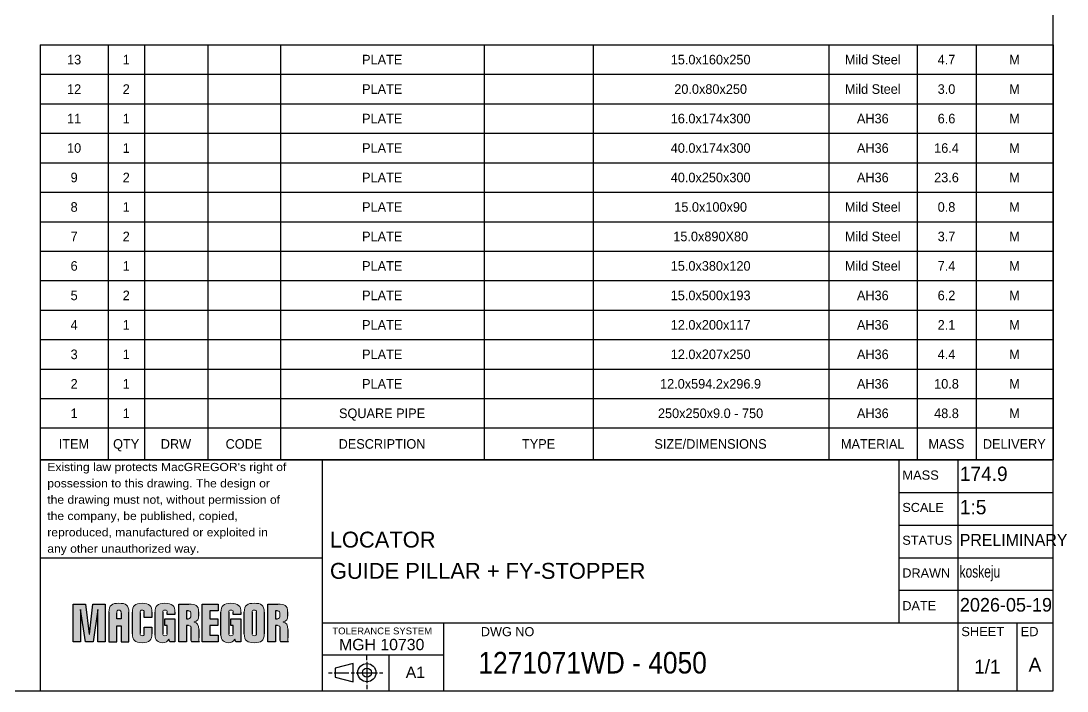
# Model space of a CAD drawing. Header units: millimetres. Extents: x 8 to 4195, y 25 to 2945.
# Drawn here: x 3041 to 4195, y 25 to 764 of the extents above; entities that cross this region are included whole.
import ezdxf

# ---------------------------------------------------------------- set-up
doc = ezdxf.new("R2010")
doc.units = ezdxf.units.MM
doc.header["$LTSCALE"] = 5
doc.layers.add('AM_0', color=7, linetype='Continuous', lineweight=25)
doc.layers.add('AM_6', color=2, linetype='Continuous')
doc.layers.add('AM_8', color=1, linetype='Continuous')
doc.styles.add('SLDTEXTSTYLE0', font='ARIAL.TTF', dxfattribs={"width": 0.948})
doc.styles.add('SLDTEXTSTYLE1', font='ARIAL.TTF')
doc.styles.add('SLDTEXTSTYLE2', font='ARIALN.TTF', dxfattribs={"width": 0.87})
doc.styles.add('SLDTEXTSTYLE3', font='ARIAL.TTF', dxfattribs={"width": 1.061948})
doc.styles.add('SLDTEXTSTYLE4', font='ARIAL.TTF', dxfattribs={"width": 0.9875})
doc.styles.add('SLDTEXTSTYLE5', font='GOTHIC.TTF', dxfattribs={"width": 0.913})

# ---------------------------------------------------------------- blocks, each defined once
blk = doc.blocks.new('SW_TABLEANNOTATION_1')
at = {"layer": 'AM_0', "color": 0}
for p, q in [((0, 422.5), (0, 390)), ((0, 422.5), (75, 422.5)), ((75, 422.5), (75, 390)), ((75, 422.5), (115, 422.5)), ((115, 422.5), (115, 390)), ((115, 422.5), (185, 422.5)), ((185, 422.5), (185, 390)), ((185, 422.5), (265, 422.5)), ((265, 422.5), (265, 390)), ((265, 422.5), (490, 422.5)), ((490, 422.5), (490, 390)), ((490, 422.5), (610, 422.5)), ((610, 422.5), (610, 390)), ((610, 422.5), (870, 422.5)), ((870, 422.5), (870, 390)), ((870, 422.5), (967.5, 422.5)), ((967.5, 422.5), (967.5, 390)), ((967.5, 422.5), (1032.5, 422.5)), ((1032.5, 422.5), (1032.5, 390)), ((1032.5, 422.5), (1117.5, 422.5)), ((1117.5, 422.5), (1117.5, 390)), ((0, 390), (0, 357.5)), ((0, 390), (75, 390)), ((75, 390), (75, 357.5)), ((75, 390), (115, 390)), ((115, 390), (115, 357.5)), ((115, 390), (185, 390)), ((185, 390), (185, 357.5)), ((185, 390), (265, 390)), ((265, 390), (265, 357.5)), ((265, 390), (490, 390)), ((490, 390), (490, 357.5)), ((490, 390), (610, 390)), ((610, 390), (610, 357.5)), ((610, 390), (870, 390)), ((870, 390), (870, 357.5)), ((870, 390), (967.5, 390)), ((967.5, 390), (967.5, 357.5)), ((967.5, 390), (1032.5, 390)), ((1032.5, 390), (1032.5, 357.5)), ((1032.5, 390), (1117.5, 390)), ((1117.5, 390), (1117.5, 357.5)), ((0, 357.5), (0, 325)), ((0, 357.5), (75, 357.5)), ((75, 357.5), (75, 325)), ((75, 357.5), (115, 357.5)), ((115, 357.5), (115, 325)), ((115, 357.5), (185, 357.5)), ((185, 357.5), (185, 325)), ((185, 357.5), (265, 357.5)), ((265, 357.5), (265, 325)), ((265, 357.5), (490, 357.5)), ((490, 357.5), (490, 325)), ((490, 357.5), (610, 357.5)), ((610, 357.5), (610, 325)), ((610, 357.5), (870, 357.5)), ((870, 357.5), (870, 325)), ((870, 357.5), (967.5, 357.5)), ((967.5, 357.5), (967.5, 325)), ((967.5, 357.5), (1032.5, 357.5)), ((1032.5, 357.5), (1032.5, 325)), ((1032.5, 357.5), (1117.5, 357.5)), ((1117.5, 357.5), (1117.5, 325)), ((0, 325), (0, 292.5)), ((0, 325), (75, 325)), ((75, 325), (75, 292.5)), ((75, 325), (115, 325)), ((115, 325), (115, 292.5)), ((115, 325), (185, 325)), ((185, 325), (185, 292.5)), ((185, 325), (265, 325)), ((265, 325), (265, 292.5)), ((265, 325), (490, 325)), ((490, 325), (490, 292.5)), ((490, 325), (610, 325)), ((610, 325), (610, 292.5)), ((610, 325), (870, 325)), ((870, 325), (870, 292.5)), ((870, 325), (967.5, 325)), ((967.5, 325), (967.5, 292.5)), ((967.5, 325), (1032.5, 325)), ((1032.5, 325), (1032.5, 292.5)), ((1032.5, 325), (1117.5, 325)), ((1117.5, 325), (1117.5, 292.5)), ((0, 292.5), (0, 260)), ((0, 292.5), (75, 292.5)), ((75, 292.5), (75, 260)), ((75, 292.5), (115, 292.5)), ((115, 292.5), (115, 260)), ((115, 292.5), (185, 292.5)), ((185, 292.5), (185, 260)), ((185, 292.5), (265, 292.5)), ((265, 292.5), (265, 260)), ((265, 292.5), (490, 292.5)), ((490, 292.5), (490, 260)), ((490, 292.5), (610, 292.5)), ((610, 292.5), (610, 260)), ((610, 292.5), (870, 292.5)), ((870, 292.5), (870, 260)), ((870, 292.5), (967.5, 292.5)), ((967.5, 292.5), (967.5, 260)), ((967.5, 292.5), (1032.5, 292.5)), ((1032.5, 292.5), (1032.5, 260)), ((1032.5, 292.5), (1117.5, 292.5)), ((1117.5, 292.5), (1117.5, 260)), ((0, 260), (0, 227.5)), ((0, 260), (75, 260)), ((75, 260), (75, 227.5)), ((75, 260), (115, 260)), ((115, 260), (115, 227.5)), ((115, 260), (185, 260)), ((185, 260), (185, 227.5)), ((185, 260), (265, 260)), ((265, 260), (265, 227.5)), ((265, 260), (490, 260)), ((490, 260), (490, 227.5)), ((490, 260), (610, 260)), ((610, 260), (610, 227.5)), ((610, 260), (870, 260)), ((870, 260), (870, 227.5)), ((870, 260), (967.5, 260)), ((967.5, 260), (967.5, 227.5)), ((967.5, 260), (1032.5, 260)), ((1032.5, 260), (1032.5, 227.5)), ((1032.5, 260), (1117.5, 260)), ((1117.5, 260), (1117.5, 227.5)), ((0, 227.5), (0, 195)), ((0, 227.5), (75, 227.5)), ((75, 227.5), (75, 195)), ((75, 227.5), (115, 227.5)), ((115, 227.5), (115, 195)), ((115, 227.5), (185, 227.5)), ((185, 227.5), (185, 195)), ((185, 227.5), (265, 227.5)), ((265, 227.5), (265, 195)), ((265, 227.5), (490, 227.5)), ((490, 227.5), (490, 195)), ((490, 227.5), (610, 227.5)), ((610, 227.5), (610, 195)), ((610, 227.5), (870, 227.5)), ((870, 227.5), (870, 195)), ((870, 227.5), (967.5, 227.5)), ((967.5, 227.5), (967.5, 195)), ((967.5, 227.5), (1032.5, 227.5)), ((1032.5, 227.5), (1032.5, 195)), ((1032.5, 227.5), (1117.5, 227.5)), ((1117.5, 227.5), (1117.5, 195)), ((0, 195), (0, 162.5)), ((0, 195), (75, 195)), ((75, 195), (75, 162.5)), ((75, 195), (115, 195)), ((115, 195), (115, 162.5)), ((115, 195), (185, 195)), ((185, 195), (185, 162.5)), ((185, 195), (265, 195)), ((265, 195), (265, 162.5)), ((265, 195), (490, 195)), ((490, 195), (490, 162.5)), ((490, 195), (610, 195)), ((610, 195), (610, 162.5)), ((610, 195), (870, 195)), ((870, 195), (870, 162.5)), ((870, 195), (967.5, 195)), ((967.5, 195), (967.5, 162.5)), ((967.5, 195), (1032.5, 195)), ((1032.5, 195), (1032.5, 162.5)), ((1032.5, 195), (1117.5, 195)), ((1117.5, 195), (1117.5, 162.5)), ((0, 162.5), (0, 130)), ((0, 162.5), (75, 162.5)), ((75, 162.5), (75, 130)), ((75, 162.5), (115, 162.5)), ((115, 162.5), (115, 130)), ((115, 162.5), (185, 162.5)), ((185, 162.5), (185, 130)), ((185, 162.5), (265, 162.5)), ((265, 162.5), (265, 130)), ((265, 162.5), (490, 162.5)), ((490, 162.5), (490, 130)), ((490, 162.5), (610, 162.5)), ((610, 162.5), (610, 130)), ((610, 162.5), (870, 162.5)), ((870, 162.5), (870, 130)), ((870, 162.5), (967.5, 162.5)), ((967.5, 162.5), (967.5, 130)), ((967.5, 162.5), (1032.5, 162.5)), ((1032.5, 162.5), (1032.5, 130)), ((1032.5, 162.5), (1117.5, 162.5)), ((1117.5, 162.5), (1117.5, 130)), ((0, 130), (0, 97.5)), ((0, 130), (75, 130)), ((75, 130), (75, 97.5)), ((75, 130), (115, 130)), ((115, 130), (115, 97.5)), ((115, 130), (185, 130)), ((185, 130), (185, 97.5)), ((185, 130), (265, 130)), ((265, 130), (265, 97.5)), ((265, 130), (490, 130)), ((490, 130), (490, 97.5)), ((490, 130), (610, 130)), ((610, 130), (610, 97.5)), ((610, 130), (870, 130)), ((870, 130), (870, 97.5)), ((870, 130), (967.5, 130)), ((967.5, 130), (967.5, 97.5)), ((967.5, 130), (1032.5, 130)), ((1032.5, 130), (1032.5, 97.5)), ((1032.5, 130), (1117.5, 130)), ((1117.5, 130), (1117.5, 97.5)), ((0, 97.5), (0, 65)), ((0, 97.5), (75, 97.5)), ((75, 97.5), (75, 65)), ((75, 97.5), (115, 97.5)), ((115, 97.5), (115, 65)), ((115, 97.5), (185, 97.5)), ((185, 97.5), (185, 65)), ((185, 97.5), (265, 97.5)), ((265, 97.5), (265, 65)), ((265, 97.5), (490, 97.5)), ((490, 97.5), (490, 65)), ((490, 97.5), (610, 97.5)), ((610, 97.5), (610, 65)), ((610, 97.5), (870, 97.5)), ((870, 97.5), (870, 65)), ((870, 97.5), (967.5, 97.5)), ((967.5, 97.5), (967.5, 65)), ((967.5, 97.5), (1032.5, 97.5)), ((1032.5, 97.5), (1032.5, 65)), ((1032.5, 97.5), (1117.5, 97.5)), ((1117.5, 97.5), (1117.5, 65)), ((0, 65), (0, 32.5)), ((0, 65), (75, 65)), ((75, 65), (75, 32.5)), ((75, 65), (115, 65)), ((115, 65), (115, 32.5)), ((115, 65), (185, 65)), ((185, 65), (185, 32.5)), ((185, 65), (265, 65)), ((265, 65), (265, 32.5)), ((265, 65), (490, 65)), ((490, 65), (490, 32.5)), ((490, 65), (610, 65)), ((610, 65), (610, 32.5)), ((610, 65), (870, 65)), ((870, 65), (870, 32.5)), ((870, 65), (967.5, 65)), ((967.5, 65), (967.5, 32.5)), ((967.5, 65), (1032.5, 65)), ((1032.5, 65), (1032.5, 32.5)), ((1032.5, 65), (1117.5, 65)), ((1117.5, 65), (1117.5, 32.5)), ((0, 32.5), (0, 0)), ((0, 32.5), (75, 32.5)), ((75, 32.5), (75, 0)), ((75, 32.5), (115, 32.5)), ((115, 32.5), (115, 0)), ((115, 32.5), (185, 32.5)), ((185, 32.5), (185, 0)), ((185, 32.5), (265, 32.5)), ((265, 32.5), (265, 0)), ((265, 32.5), (490, 32.5)), ((490, 32.5), (490, 0)), ((490, 32.5), (610, 32.5)), ((610, 32.5), (610, 0)), ((610, 32.5), (870, 32.5)), ((870, 32.5), (870, 0)), ((870, 32.5), (967.5, 32.5)), ((967.5, 32.5), (967.5, 0)), ((967.5, 32.5), (1032.5, 32.5)), ((1032.5, 32.5), (1032.5, 0)), ((1032.5, 32.5), (1117.5, 32.5)), ((1117.5, 32.5), (1117.5, 0)), ((0, 0), (0, -35)), ((0, 0), (75, 0)), ((75, 0), (75, -35)), ((75, 0), (115, 0)), ((115, 0), (115, -35)), ((115, 0), (185, 0)), ((185, 0), (185, -35)), ((185, 0), (265, 0)), ((265, 0), (265, -35)), ((265, 0), (490, 0)), ((490, 0), (490, -35)), ((490, 0), (610, 0)), ((610, 0), (610, -35)), ((610, 0), (870, 0)), ((870, 0), (870, -35)), ((870, 0), (967.5, 0)), ((967.5, 0), (967.5, -35)), ((967.5, 0), (1032.5, 0)), ((1032.5, 0), (1032.5, -35)), ((1032.5, 0), (1117.5, 0)), ((1117.5, 0), (1117.5, -35)), ((0, -35), (75, -35)), ((75, -35), (115, -35)), ((115, -35), (185, -35)), ((185, -35), (265, -35)), ((265, -35), (490, -35)), ((490, -35), (610, -35)), ((610, -35), (870, -35)), ((870, -35), (967.5, -35)), ((967.5, -35), (1032.5, -35)), ((1032.5, -35), (1117.5, -35))]:
    blk.add_line(p, q, dxfattribs=at)
at = {"layer": 'AM_0', "color": 0, "attachment_point": 1, "style": 'SLDTEXTSTYLE0'}
for s, insert, char_height in [('13', (29.7, 411.5), 10.58), ('1', (91.1, 411.5), 10.6), ('PLATE', (355.2, 411.5), 10.58), ('15.0x160x250', (695.7, 411.5), 10.583), ('Mild Steel', (887.8, 411.5), 10.58), ('4.7', (990.2, 411.5), 10.58), ('M', (1069.1, 411.5), 10.6), ('12', (29.7, 379), 10.58), ('2', (91.1, 379), 10.6), ('PLATE', (355.2, 379), 10.58), ('20.0x80x250', (699.6, 379), 10.583), ('Mild Steel', (887.8, 379), 10.58), ('3.0', (990.2, 379), 10.58), ('M', (1069.1, 379), 10.6), ('11', (29.7, 346.5), 10.58), ('1', (91.1, 346.5), 10.6), ('PLATE', (355.2, 346.5), 10.58), ('16.0x174x300', (695.7, 346.5), 10.583), ('AH36', (901.1, 346.5), 10.58), ('6.6', (990.2, 346.5), 10.58), ('M', (1069.1, 346.5), 10.6), ('10', (29.7, 314), 10.58), ('1', (91.1, 314), 10.6), ('PLATE', (355.2, 314), 10.58), ('40.0x174x300', (695.7, 314), 10.583), ('AH36', (901.1, 314), 10.58), ('16.4', (986.3, 314), 10.58), ('M', (1069.1, 314), 10.6), ('9', (33.6, 281.5), 10.6), ('2', (91.1, 281.5), 10.6), ('PLATE', (355.2, 281.5), 10.58), ('40.0x250x300', (695.7, 281.5), 10.583), ('AH36', (901.1, 281.5), 10.58), ('23.6', (986.3, 281.5), 10.58), ('M', (1069.1, 281.5), 10.6), ('8', (33.6, 249), 10.6), ('1', (91.1, 249), 10.6), ('PLATE', (355.2, 249), 10.58), ('15.0x100x90', (699.6, 249), 10.583), ('Mild Steel', (887.8, 249), 10.58), ('0.8', (990.2, 249), 10.58), ('M', (1069.1, 249), 10.6), ('7', (33.6, 216.5), 10.6), ('2', (91.1, 216.5), 10.6), ('PLATE', (355.2, 216.5), 10.58), ('15.0x890X80', (698.5, 216.5), 10.583), ('Mild Steel', (887.8, 216.5), 10.58), ('3.7', (990.2, 216.5), 10.58), ('M', (1069.1, 216.5), 10.6), ('6', (33.6, 184), 10.6), ('1', (91.1, 184), 10.6), ('PLATE', (355.2, 184), 10.58), ('15.0x380x120', (695.7, 184), 10.583), ('Mild Steel', (887.8, 184), 10.58), ('7.4', (990.2, 184), 10.58), ('M', (1069.1, 184), 10.6), ('5', (33.6, 151.5), 10.6), ('2', (91.1, 151.5), 10.6), ('PLATE', (355.2, 151.5), 10.58), ('15.0x500x193', (695.7, 151.5), 10.583), ('AH36', (901.1, 151.5), 10.58), ('6.2', (990.2, 151.5), 10.58), ('M', (1069.1, 151.5), 10.6), ('4', (33.6, 119), 10.6), ('1', (91.1, 119), 10.6), ('PLATE', (355.2, 119), 10.58), ('12.0x200x117', (695.7, 119), 10.583), ('AH36', (901.1, 119), 10.58), ('2.1', (990.2, 119), 10.58), ('M', (1069.1, 119), 10.6), ('3', (33.6, 86.5), 10.6), ('1', (91.1, 86.5), 10.6), ('PLATE', (355.2, 86.5), 10.58), ('12.0x207x250', (695.7, 86.5), 10.583), ('AH36', (901.1, 86.5), 10.58), ('4.4', (990.2, 86.5), 10.58), ('M', (1069.1, 86.5), 10.6), ('2', (33.6, 54), 10.6), ('1', (91.1, 54), 10.6), ('PLATE', (355.2, 54), 10.58), ('12.0x594.2x296.9', (683.9, 54), 10.583), ('AH36', (901.1, 54), 10.58), ('10.8', (986.3, 54), 10.58), ('M', (1069.1, 54), 10.6), ('1', (33.6, 21.5), 10.6), ('1', (91.1, 21.5), 10.6), ('SQUARE PIPE', (329.7, 21.5), 10.583), ('250x250x9.0 - 750', (681.6, 21.5), 10.583), ('AH36', (901.1, 21.5), 10.58), ('48.8', (986.3, 21.5), 10.58), ('M', (1069.1, 21.5), 10.6), ('ITEM', (20.6, -12.3), 10.58), ('QTY', (80.5, -12.3), 10.58), ('DRW', (133.1, -12.3), 10.58), ('CODE', (204.6, -12.3), 10.58), ('DESCRIPTION', (329.3, -12.3), 10.583), ('TYPE', (531.6, -12.3), 10.58), ('SIZE/DIMENSIONS', (677.7, -12.3), 10.583), ('MATERIAL', (883.5, -12.3), 10.58), ('MASS', (980, -12.3), 10.58), ('DELIVERY', (1040.1, -12.3), 10.58)]:
    blk.add_mtext(s, dxfattribs=dict(at, insert=insert, char_height=char_height))

msp = doc.modelspace()

# ---------------------------------------------------------------- hatches: boundary and pattern name
at = {"layer": 'AM_8'}
for points in [[(3112.478996, 120.820656), (3116.637567, 87.672488), (3116.754614, 87.672488), (3120.737237, 120.820656), (3134.324435, 120.820656), (3134.324435, 79.004355), (3126.242144, 79.004355), (3126.242144, 114.729423), (3126.125097, 114.729423), (3120.8542, 79.004355), (3112.362032, 79.004355), (3107.091135, 114.729423), (3106.974088, 114.729423), (3106.974088, 79.004355), (3098.891795, 79.004355), (3098.891795, 120.820656)], [(3241.201481, 79.004355), (3241.201481, 120.820656), (3258.770891, 120.820656), (3258.770891, 113.206803), (3249.751795, 113.206803), (3249.751795, 104.65607), (3258.361011, 104.65607), (3258.361011, 97.042636), (3249.751795, 97.042636), (3249.751795, 86.617806), (3258.770891, 86.617806), (3258.770891, 79.004355)]]:
    msp.add_hatch(color=256, dxfattribs=at).paths.add_polyline_path(points, flags=0)
h = msp.add_hatch(color=256, dxfattribs=at)
edge = h.paths.add_edge_path(flags=0)
edge.add_spline(control_points=[(3160.433502, 111.834222), (3160.433502, 119.715632), (3156.879197, 121.642057), (3149.382704, 121.642057)], knot_values=[9, 9, 9, 9, 10, 10, 10, 10], weights=[1, 1, 1, 1], degree=3, periodic=0)
edge.add_spline(control_points=[(3149.382704, 121.642057), (3141.855273, 121.642057), (3138.363101, 119.715632), (3138.363101, 111.834222)], knot_values=[0, 0, 0, 0, 1, 1, 1, 1], weights=[1, 1, 1, 1], degree=3, periodic=0)
edge.add_line((3138.363101, 111.834222), (3138.363101, 108.943895))
edge.add_line((3138.363101, 108.943895), (3138.363101, 79.010903))
edge.add_line((3138.363101, 79.010903), (3146.913448, 79.010903))
edge.add_line((3146.913448, 79.010903), (3146.913448, 96.853612))
edge.add_line((3146.913448, 96.853612), (3151.822607, 96.853612))
edge.add_line((3151.822607, 96.853612), (3151.822607, 79.010903))
edge.add_line((3151.822607, 79.010903), (3160.433502, 79.010903))
edge.add_line((3160.433502, 79.010903), (3160.433502, 111.834222))
edge = h.paths.add_edge_path(flags=0)
edge.add_spline(control_points=[(3146.913448, 110.569269), (3146.913448, 113.489513), (3147.608825, 114.059294), (3149.382704, 114.059294)], knot_values=[2, 2, 2, 2, 3, 3, 3, 3], weights=[1, 1, 1, 1], degree=3, periodic=0)
edge.add_spline(control_points=[(3149.382704, 114.059294), (3151.128816, 114.059294), (3151.822607, 113.489513), (3151.822607, 110.569269)], knot_values=[3, 3, 3, 3, 4, 4, 4, 4], weights=[1, 1, 1, 1], degree=3, periodic=0)
edge.add_line((3151.822607, 110.569269), (3151.822607, 104.583704))
edge.add_line((3151.822607, 104.583704), (3146.913448, 104.583704))
edge.add_line((3146.913448, 104.583704), (3146.913448, 110.569269))
h = msp.add_hatch(color=256, dxfattribs=at)
edge = h.paths.add_edge_path(flags=0)
edge.add_spline(control_points=[(3175.02546, 78.184513), (3167.236082, 78.184513), (3164.249237, 81.112881), (3164.249237, 88.023462)], knot_values=[14, 14, 14, 14, 15, 15, 15, 15], weights=[1, 1, 1, 1], degree=3, periodic=0)
edge.add_line((3164.249237, 88.023462), (3164.249237, 111.801482))
edge.add_spline(control_points=[(3164.249237, 111.801482), (3164.249237, 118.71213), (3167.236082, 121.64049), (3175.02546, 121.64049)], knot_values=[0, 0, 0, 0, 1, 1, 1, 1], weights=[1, 1, 1, 1], degree=3, periodic=0)
edge.add_spline(control_points=[(3175.02546, 121.64049), (3182.814842, 121.64049), (3185.801684, 118.71213), (3185.801684, 111.801482)], knot_values=[1, 1, 1, 1, 2, 2, 2, 2], weights=[1, 1, 1, 1], degree=3, periodic=0)
edge.add_line((3185.801684, 111.801482), (3185.801684, 105.886281))
edge.add_line((3185.801684, 105.886281), (3177.25095, 105.886281))
edge.add_line((3177.25095, 105.886281), (3177.25095, 112.15254))
edge.add_spline(control_points=[(3177.25095, 112.15254), (3177.25095, 113.382667), (3176.196687, 114.026637), (3175.02546, 114.026637)], knot_values=[5, 5, 5, 5, 6, 6, 6, 6], weights=[1, 1, 1, 1], degree=3, periodic=0)
edge.add_spline(control_points=[(3175.02546, 114.026637), (3173.502757, 114.026637), (3172.799887, 113.382667), (3172.799887, 111.098612)], knot_values=[6, 6, 6, 6, 7, 7, 7, 7], weights=[1, 1, 1, 1], degree=3, periodic=0)
edge.add_line((3172.799887, 111.098612), (3172.799887, 88.726332))
edge.add_spline(control_points=[(3172.799887, 88.726332), (3172.799887, 86.441858), (3173.502757, 85.797972), (3175.02546, 85.797972)], knot_values=[8, 8, 8, 8, 9, 9, 9, 9], weights=[1, 1, 1, 1], degree=3, periodic=0)
edge.add_spline(control_points=[(3175.02546, 85.797972), (3176.196687, 85.797972), (3177.25095, 86.441858), (3177.25095, 87.672488)], knot_values=[9, 9, 9, 9, 10, 10, 10, 10], weights=[1, 1, 1, 1], degree=3, periodic=0)
edge.add_line((3177.25095, 87.672488), (3177.25095, 95.402885))
edge.add_line((3177.25095, 95.402885), (3185.801684, 95.402885))
edge.add_line((3185.801684, 95.402885), (3185.801684, 88.023462))
edge.add_spline(control_points=[(3185.801684, 88.023462), (3185.801684, 81.112881), (3182.814842, 78.184513), (3175.02546, 78.184513)], knot_values=[13, 13, 13, 13, 14, 14, 14, 14], weights=[1, 1, 1, 1], degree=3, periodic=0)
h = msp.add_hatch(color=256, dxfattribs=at)
edge = h.paths.add_edge_path(flags=0)
edge.add_spline(control_points=[(3200.208299, 85.797972), (3201.965013, 85.797972), (3202.667883, 86.441858), (3202.667883, 88.082362)], knot_values=[14, 14, 14, 14, 15, 15, 15, 15], weights=[1, 1, 1, 1], degree=3, periodic=0)
edge.add_line((3202.667883, 88.082362), (3202.667883, 97.042636))
edge.add_line((3202.667883, 97.042636), (3200.149817, 97.042636))
edge.add_line((3200.149817, 97.042636), (3200.149817, 104.65607))
edge.add_line((3200.149817, 104.65607), (3211.218951, 104.65607))
edge.add_line((3211.218951, 104.65607), (3211.218951, 79.004355))
edge.add_line((3211.218951, 79.004355), (3205.655143, 79.004355))
edge.add_line((3205.655143, 79.004355), (3204.424597, 82.049737))
edge.add_spline(control_points=[(3204.424597, 82.049737), (3202.667883, 79.473189), (3201.203661, 78.184513), (3197.51395, 78.184513)], knot_values=[2, 2, 2, 2, 3, 3, 3, 3], weights=[1, 1, 1, 1], degree=3, periodic=0)
edge.add_spline(control_points=[(3197.51395, 78.184513), (3192.535964, 78.184513), (3189.197646, 81.112881), (3189.197646, 86.441858)], knot_values=[3, 3, 3, 3, 4, 4, 4, 4], weights=[1, 1, 1, 1], degree=3, periodic=0)
edge.add_line((3189.197646, 86.441858), (3189.197646, 111.801482))
edge.add_spline(control_points=[(3189.197646, 111.801482), (3189.197646, 118.71213), (3192.184571, 121.64049), (3199.973953, 121.64049)], knot_values=[5, 5, 5, 5, 6, 6, 6, 6], weights=[1, 1, 1, 1], degree=3, periodic=0)
edge.add_spline(control_points=[(3199.973953, 121.64049), (3208.231691, 121.64049), (3211.218951, 118.71213), (3211.218951, 111.801482)], knot_values=[6, 6, 6, 6, 7, 7, 7, 7], weights=[1, 1, 1, 1], degree=3, periodic=0)
edge.add_line((3211.218951, 111.801482), (3211.218951, 109.224516))
edge.add_line((3211.218951, 109.224516), (3202.667883, 109.224516))
edge.add_line((3202.667883, 109.224516), (3202.667883, 111.742582))
edge.add_spline(control_points=[(3202.667883, 111.742582), (3202.667883, 113.382667), (3201.965013, 114.026637), (3200.208299, 114.026637)], knot_values=[10, 10, 10, 10, 11, 11, 11, 11], weights=[1, 1, 1, 1], degree=3, periodic=0)
edge.add_spline(control_points=[(3200.208299, 114.026637), (3198.451249, 114.026637), (3197.748379, 113.382667), (3197.748379, 111.742582)], knot_values=[11, 11, 11, 11, 12, 12, 12, 12], weights=[1, 1, 1, 1], degree=3, periodic=0)
edge.add_line((3197.748379, 111.742582), (3197.748379, 88.082362))
edge.add_spline(control_points=[(3197.748379, 88.082362), (3197.748379, 86.441858), (3198.451249, 85.797972), (3200.208299, 85.797972)], knot_values=[13, 13, 13, 13, 14, 14, 14, 14], weights=[1, 1, 1, 1], degree=3, periodic=0)
h = msp.add_hatch(color=256, dxfattribs=at)
edge = h.paths.add_edge_path(flags=0)
edge.add_spline(control_points=[(3228.962712, 94.93411), (3228.962712, 96.339766), (3227.96693, 97.042636), (3226.210216, 97.042636)], knot_values=[12, 12, 12, 12, 13, 13, 13, 13], weights=[1, 1, 1, 1], degree=3, periodic=0)
edge.add_line((3226.210216, 97.042636), (3224.043627, 97.042636))
edge.add_line((3224.043627, 97.042636), (3224.043627, 79.004355))
edge.add_line((3224.043627, 79.004355), (3215.492475, 79.004355))
edge.add_line((3215.492475, 79.004355), (3215.492475, 120.820656))
edge.add_line((3215.492475, 120.820656), (3226.444232, 120.820656))
edge.add_spline(control_points=[(3226.444232, 120.820656), (3233.940697, 120.820656), (3237.279016, 118.946476), (3237.279016, 112.269923)], knot_values=[2, 2, 2, 2, 3, 3, 3, 3], weights=[1, 1, 1, 1], degree=3, periodic=0)
edge.add_line((3237.279016, 112.269923), (3237.279016, 107.291518))
edge.add_spline(control_points=[(3237.279016, 107.291518), (3237.279016, 104.773452), (3236.225088, 101.610663), (3232.359931, 101.025259)], knot_values=[4, 4, 4, 4, 5, 5, 5, 5], weights=[1, 1, 1, 1], degree=3, periodic=0)
edge.add_line((3232.359931, 101.025259), (3232.359931, 100.907876))
edge.add_spline(control_points=[(3232.359931, 100.907876), (3235.873276, 100.322389), (3237.513031, 97.979852), (3237.513031, 92.650054)], knot_values=[6, 6, 6, 6, 7, 7, 7, 7], weights=[1, 1, 1, 1], degree=3, periodic=0)
edge.add_line((3237.513031, 92.650054), (3237.513031, 83.572424))
edge.add_spline(control_points=[(3237.513031, 83.572424), (3237.513031, 80.351127), (3237.513031, 79.648291), (3238.098849, 79.004355)], knot_values=[8, 8, 8, 8, 9, 9, 9, 9], weights=[1, 1, 1, 1], degree=3, periodic=0)
edge.add_line((3238.098849, 79.004355), (3229.489634, 79.004355))
edge.add_spline(control_points=[(3229.489634, 79.004355), (3229.137822, 79.648291), (3228.962712, 80.23413), (3228.962712, 80.702964)], knot_values=[10, 10, 10, 10, 11, 11, 11, 11], weights=[1, 1, 1, 1], degree=3, periodic=0)
edge.add_line((3228.962712, 80.702964), (3228.962712, 94.93411))
edge = h.paths.add_edge_path(flags=0)
edge.add_spline(control_points=[(3226.210216, 104.65607), (3228.024993, 104.65607), (3228.728701, 105.241893), (3228.728701, 108.931604)], knot_values=[1, 1, 1, 1, 2, 2, 2, 2], weights=[1, 1, 1, 1], degree=3, periodic=0)
edge.add_spline(control_points=[(3228.728701, 108.931604), (3228.728701, 112.386886), (3228.259846, 113.206803), (3226.210216, 113.206803)], knot_values=[2, 2, 2, 2, 3, 3, 3, 3], weights=[1, 1, 1, 1], degree=3, periodic=0)
edge.add_line((3226.210216, 113.206803), (3224.043627, 113.206803))
edge.add_line((3224.043627, 113.206803), (3224.043627, 104.65607))
edge.add_line((3224.043627, 104.65607), (3226.210216, 104.65607))
h = msp.add_hatch(color=256, dxfattribs=at)
edge = h.paths.add_edge_path(flags=0)
edge.add_spline(control_points=[(3273.002055, 85.797972), (3274.759529, 85.797972), (3275.462394, 86.441858), (3275.462394, 88.082362)], knot_values=[14, 14, 14, 14, 15, 15, 15, 15], weights=[1, 1, 1, 1], degree=3, periodic=0)
edge.add_line((3275.462394, 88.082362), (3275.462394, 97.042636))
edge.add_line((3275.462394, 97.042636), (3272.943915, 97.042636))
edge.add_line((3272.943915, 97.042636), (3272.943915, 104.65607))
edge.add_line((3272.943915, 104.65607), (3284.012714, 104.65607))
edge.add_line((3284.012714, 104.65607), (3284.012714, 79.004355))
edge.add_line((3284.012714, 79.004355), (3278.4489, 79.004355))
edge.add_line((3278.4489, 79.004355), (3277.219108, 82.049737))
edge.add_spline(control_points=[(3277.219108, 82.049737), (3275.462394, 79.473189), (3273.997837, 78.184513), (3270.30846, 78.184513)], knot_values=[2, 2, 2, 2, 3, 3, 3, 3], weights=[1, 1, 1, 1], degree=3, periodic=0)
edge.add_spline(control_points=[(3270.30846, 78.184513), (3265.330475, 78.184513), (3261.99224, 81.112881), (3261.99224, 86.441858)], knot_values=[3, 3, 3, 3, 4, 4, 4, 4], weights=[1, 1, 1, 1], degree=3, periodic=0)
edge.add_line((3261.99224, 86.441858), (3261.99224, 111.801482))
edge.add_spline(control_points=[(3261.99224, 111.801482), (3261.99224, 118.71213), (3264.978663, 121.64049), (3272.768045, 121.64049)], knot_values=[5, 5, 5, 5, 6, 6, 6, 6], weights=[1, 1, 1, 1], degree=3, periodic=0)
edge.add_spline(control_points=[(3272.768045, 121.64049), (3281.026202, 121.64049), (3284.012714, 118.71213), (3284.012714, 111.801482)], knot_values=[6, 6, 6, 6, 7, 7, 7, 7], weights=[1, 1, 1, 1], degree=3, periodic=0)
edge.add_line((3284.012714, 111.801482), (3284.012714, 109.224516))
edge.add_line((3284.012714, 109.224516), (3275.462394, 109.224516))
edge.add_line((3275.462394, 109.224516), (3275.462394, 111.742582))
edge.add_spline(control_points=[(3275.462394, 111.742582), (3275.462394, 113.382667), (3274.759529, 114.026637), (3273.002055, 114.026637)], knot_values=[10, 10, 10, 10, 11, 11, 11, 11], weights=[1, 1, 1, 1], degree=3, periodic=0)
edge.add_spline(control_points=[(3273.002055, 114.026637), (3271.245341, 114.026637), (3270.542471, 113.382667), (3270.542471, 111.742582)], knot_values=[11, 11, 11, 11, 12, 12, 12, 12], weights=[1, 1, 1, 1], degree=3, periodic=0)
edge.add_line((3270.542471, 111.742582), (3270.542471, 88.082362))
edge.add_spline(control_points=[(3270.542471, 88.082362), (3270.542471, 86.441858), (3271.245341, 85.797972), (3273.002055, 85.797972)], knot_values=[13, 13, 13, 13, 14, 14, 14, 14], weights=[1, 1, 1, 1], degree=3, periodic=0)
h = msp.add_hatch(color=256, dxfattribs=at)
edge = h.paths.add_edge_path(flags=0)
edge.add_spline(control_points=[(3298.710978, 78.184513), (3291.214591, 78.184513), (3287.701163, 80.176034), (3287.701163, 88.023462)], knot_values=[4, 4, 4, 4, 5, 5, 5, 5], weights=[1, 1, 1, 1], degree=3, periodic=0)
edge.add_line((3287.701163, 88.023462), (3287.701163, 111.801482))
edge.add_spline(control_points=[(3287.701163, 111.801482), (3287.701163, 119.648927), (3291.214591, 121.64049), (3298.710978, 121.64049)], knot_values=[0, 0, 0, 0, 1, 1, 1, 1], weights=[1, 1, 1, 1], degree=3, periodic=0)
edge.add_spline(control_points=[(3298.710978, 121.64049), (3306.207448, 121.64049), (3309.72163, 119.648927), (3309.72163, 111.801482)], knot_values=[1, 1, 1, 1, 2, 2, 2, 2], weights=[1, 1, 1, 1], degree=3, periodic=0)
edge.add_line((3309.72163, 111.801482), (3309.72163, 88.023462))
edge.add_spline(control_points=[(3309.72163, 88.023462), (3309.72163, 80.176034), (3306.207448, 78.184513), (3298.710978, 78.184513)], knot_values=[3, 3, 3, 3, 4, 4, 4, 4], weights=[1, 1, 1, 1], degree=3, periodic=0)
edge = h.paths.add_edge_path(flags=0)
edge.add_spline(control_points=[(3301.1714, 111.742582), (3301.1714, 113.382667), (3300.46853, 114.026637), (3298.710978, 114.026637)], knot_values=[3, 3, 3, 3, 4, 4, 4, 4], weights=[1, 1, 1, 1], degree=3, periodic=0)
edge.add_spline(control_points=[(3298.710978, 114.026637), (3296.954347, 114.026637), (3296.251477, 113.382667), (3296.251477, 111.742582)], knot_values=[4, 4, 4, 4, 5, 5, 5, 5], weights=[1, 1, 1, 1], degree=3, periodic=0)
edge.add_line((3296.251477, 111.742582), (3296.251477, 88.082362))
edge.add_spline(control_points=[(3296.251477, 88.082362), (3296.251477, 86.441858), (3296.954347, 85.797972), (3298.710978, 85.797972)], knot_values=[0, 0, 0, 0, 1, 1, 1, 1], weights=[1, 1, 1, 1], degree=3, periodic=0)
edge.add_spline(control_points=[(3298.710978, 85.797972), (3300.46853, 85.797972), (3301.1714, 86.441858), (3301.1714, 88.082362)], knot_values=[1, 1, 1, 1, 2, 2, 2, 2], weights=[1, 1, 1, 1], degree=3, periodic=0)
edge.add_line((3301.1714, 88.082362), (3301.1714, 111.742582))
h = msp.add_hatch(color=256, dxfattribs=at)
edge = h.paths.add_edge_path(flags=0)
edge.add_spline(control_points=[(3327.173234, 94.93411), (3327.173234, 96.339766), (3326.17829, 97.042636), (3324.420822, 97.042636)], knot_values=[12, 12, 12, 12, 13, 13, 13, 13], weights=[1, 1, 1, 1], degree=3, periodic=0)
edge.add_line((3324.420822, 97.042636), (3322.254233, 97.042636))
edge.add_line((3322.254233, 97.042636), (3322.254233, 79.004355))
edge.add_line((3322.254233, 79.004355), (3313.70308, 79.004355))
edge.add_line((3313.70308, 79.004355), (3313.70308, 120.820656))
edge.add_line((3313.70308, 120.820656), (3324.65567, 120.820656))
edge.add_spline(control_points=[(3324.65567, 120.820656), (3332.152064, 120.820656), (3335.490375, 118.946476), (3335.490375, 112.269923)], knot_values=[2, 2, 2, 2, 3, 3, 3, 3], weights=[1, 1, 1, 1], degree=3, periodic=0)
edge.add_line((3335.490375, 112.269923), (3335.490375, 107.291518))
edge.add_spline(control_points=[(3335.490375, 107.291518), (3335.490375, 104.773452), (3334.435693, 101.610663), (3330.570453, 101.025259)], knot_values=[4, 4, 4, 4, 5, 5, 5, 5], weights=[1, 1, 1, 1], degree=3, periodic=0)
edge.add_line((3330.570453, 101.025259), (3330.570453, 100.907876))
edge.add_spline(control_points=[(3330.570453, 100.907876), (3334.084719, 100.322389), (3335.724386, 97.979852), (3335.724386, 92.650054)], knot_values=[6, 6, 6, 6, 7, 7, 7, 7], weights=[1, 1, 1, 1], degree=3, periodic=0)
edge.add_line((3335.724386, 92.650054), (3335.724386, 83.572424))
edge.add_spline(control_points=[(3335.724386, 83.572424), (3335.724386, 80.351127), (3335.724386, 79.648291), (3336.310209, 79.004355)], knot_values=[8, 8, 8, 8, 9, 9, 9, 9], weights=[1, 1, 1, 1], degree=3, periodic=0)
edge.add_line((3336.310209, 79.004355), (3327.700994, 79.004355))
edge.add_spline(control_points=[(3327.700994, 79.004355), (3327.349182, 79.648291), (3327.173234, 80.23413), (3327.173234, 80.702964)], knot_values=[10, 10, 10, 10, 11, 11, 11, 11], weights=[1, 1, 1, 1], degree=3, periodic=0)
edge.add_line((3327.173234, 80.702964), (3327.173234, 94.93411))
edge = h.paths.add_edge_path(flags=0)
edge.add_spline(control_points=[(3324.420822, 104.65607), (3326.236437, 104.65607), (3326.939307, 105.241893), (3326.939307, 108.931604)], knot_values=[1, 1, 1, 1, 2, 2, 2, 2], weights=[1, 1, 1, 1], degree=3, periodic=0)
edge.add_spline(control_points=[(3326.939307, 108.931604), (3326.939307, 112.386886), (3326.470447, 113.206803), (3324.420822, 113.206803)], knot_values=[2, 2, 2, 2, 3, 3, 3, 3], weights=[1, 1, 1, 1], degree=3, periodic=0)
edge.add_line((3324.420822, 113.206803), (3322.254233, 113.206803))
edge.add_line((3322.254233, 113.206803), (3322.254233, 104.65607))
edge.add_line((3322.254233, 104.65607), (3324.420822, 104.65607))

# ---------------------------------------------------------------- linework, layer by layer
at = {"color": 22, "linetype": 'Continuous', "lineweight": 18, "true_color": 0xe13800}
for points in [[(3149.382704, 121.642057), (3141.855273, 121.642057), (3138.363101, 119.715632), (3138.363101, 111.834222)], [(3160.433502, 111.834222), (3160.433502, 119.715632), (3156.879197, 121.642057), (3149.382704, 121.642057)], [(3164.249237, 111.801482), (3164.249237, 118.71213), (3167.236082, 121.64049), (3175.02546, 121.64049)], [(3175.02546, 121.64049), (3182.814842, 121.64049), (3185.801684, 118.71213), (3185.801684, 111.801482)], [(3189.197646, 111.801482), (3189.197646, 118.71213), (3192.184571, 121.64049), (3199.973953, 121.64049)], [(3199.973953, 121.64049), (3208.231691, 121.64049), (3211.218951, 118.71213), (3211.218951, 111.801482)], [(3226.444232, 120.820656), (3233.940697, 120.820656), (3237.279016, 118.946476), (3237.279016, 112.269923)], [(3261.99224, 111.801482), (3261.99224, 118.71213), (3264.978663, 121.64049), (3272.768045, 121.64049)], [(3272.768045, 121.64049), (3281.026202, 121.64049), (3284.012714, 118.71213), (3284.012714, 111.801482)], [(3287.701163, 111.801482), (3287.701163, 119.648927), (3291.214591, 121.64049), (3298.710978, 121.64049)], [(3298.710978, 121.64049), (3306.207448, 121.64049), (3309.72163, 119.648927), (3309.72163, 111.801482)], [(3324.65567, 120.820656), (3332.152064, 120.820656), (3335.490375, 118.946476), (3335.490375, 112.269923)], [(3146.913448, 110.569269), (3146.913448, 113.489513), (3147.608825, 114.059294), (3149.382704, 114.059294)], [(3149.382704, 114.059294), (3151.128816, 114.059294), (3151.822607, 113.489513), (3151.822607, 110.569269)], [(3175.02546, 114.026637), (3173.502757, 114.026637), (3172.799887, 113.382667), (3172.799887, 111.098612)], [(3177.25095, 112.15254), (3177.25095, 113.382667), (3176.196687, 114.026637), (3175.02546, 114.026637)], [(3200.208299, 114.026637), (3198.451249, 114.026637), (3197.748379, 113.382667), (3197.748379, 111.742582)], [(3202.667883, 111.742582), (3202.667883, 113.382667), (3201.965013, 114.026637), (3200.208299, 114.026637)], [(3228.728701, 108.931604), (3228.728701, 112.386886), (3228.259846, 113.206803), (3226.210216, 113.206803)], [(3226.210216, 104.65607), (3228.024993, 104.65607), (3228.728701, 105.241893), (3228.728701, 108.931604)], [(3237.279016, 107.291518), (3237.279016, 104.773452), (3236.225088, 101.610663), (3232.359931, 101.025259)], [(3273.002055, 114.026637), (3271.245341, 114.026637), (3270.542471, 113.382667), (3270.542471, 111.742582)], [(3275.462394, 111.742582), (3275.462394, 113.382667), (3274.759529, 114.026637), (3273.002055, 114.026637)], [(3298.710978, 114.026637), (3296.954347, 114.026637), (3296.251477, 113.382667), (3296.251477, 111.742582)], [(3301.1714, 111.742582), (3301.1714, 113.382667), (3300.46853, 114.026637), (3298.710978, 114.026637)], [(3326.939307, 108.931604), (3326.939307, 112.386886), (3326.470447, 113.206803), (3324.420822, 113.206803)], [(3324.420822, 104.65607), (3326.236437, 104.65607), (3326.939307, 105.241893), (3326.939307, 108.931604)], [(3335.490375, 107.291518), (3335.490375, 104.773452), (3334.435693, 101.610663), (3330.570453, 101.025259)], [(3228.962712, 94.93411), (3228.962712, 96.339766), (3227.96693, 97.042636), (3226.210216, 97.042636)], [(3232.359931, 100.907876), (3235.873276, 100.322389), (3237.513031, 97.979852), (3237.513031, 92.650054)], [(3327.173234, 94.93411), (3327.173234, 96.339766), (3326.17829, 97.042636), (3324.420822, 97.042636)], [(3330.570453, 100.907876), (3334.084719, 100.322389), (3335.724386, 97.979852), (3335.724386, 92.650054)], [(3175.02546, 78.184513), (3167.236082, 78.184513), (3164.249237, 81.112881), (3164.249237, 88.023462)], [(3172.799887, 88.726332), (3172.799887, 86.441858), (3173.502757, 85.797972), (3175.02546, 85.797972)], [(3185.801684, 88.023462), (3185.801684, 81.112881), (3182.814842, 78.184513), (3175.02546, 78.184513)], [(3175.02546, 85.797972), (3176.196687, 85.797972), (3177.25095, 86.441858), (3177.25095, 87.672488)], [(3197.51395, 78.184513), (3192.535964, 78.184513), (3189.197646, 81.112881), (3189.197646, 86.441858)], [(3204.424597, 82.049737), (3202.667883, 79.473189), (3201.203661, 78.184513), (3197.51395, 78.184513)], [(3197.748379, 88.082362), (3197.748379, 86.441858), (3198.451249, 85.797972), (3200.208299, 85.797972)], [(3200.208299, 85.797972), (3201.965013, 85.797972), (3202.667883, 86.441858), (3202.667883, 88.082362)], [(3237.513031, 83.572424), (3237.513031, 80.351127), (3237.513031, 79.648291), (3238.098849, 79.004355)], [(3270.30846, 78.184513), (3265.330475, 78.184513), (3261.99224, 81.112881), (3261.99224, 86.441858)], [(3277.219108, 82.049737), (3275.462394, 79.473189), (3273.997837, 78.184513), (3270.30846, 78.184513)], [(3270.542471, 88.082362), (3270.542471, 86.441858), (3271.245341, 85.797972), (3273.002055, 85.797972)], [(3273.002055, 85.797972), (3274.759529, 85.797972), (3275.462394, 86.441858), (3275.462394, 88.082362)], [(3298.710978, 78.184513), (3291.214591, 78.184513), (3287.701163, 80.176034), (3287.701163, 88.023462)], [(3296.251477, 88.082362), (3296.251477, 86.441858), (3296.954347, 85.797972), (3298.710978, 85.797972)], [(3298.710978, 85.797972), (3300.46853, 85.797972), (3301.1714, 86.441858), (3301.1714, 88.082362)], [(3309.72163, 88.023462), (3309.72163, 80.176034), (3306.207448, 78.184513), (3298.710978, 78.184513)], [(3335.724386, 83.572424), (3335.724386, 80.351127), (3335.724386, 79.648291), (3336.310209, 79.004355)], [(3229.489634, 79.004355), (3229.137822, 79.648291), (3228.962712, 80.23413), (3228.962712, 80.702964)], [(3327.700994, 79.004355), (3327.349182, 79.648291), (3327.173234, 80.23413), (3327.173234, 80.702964)]]:
    msp.add_open_spline(points, degree=3, dxfattribs=at)
at = {"layer": 'AM_0'}
for p, q in [((4179.964976, 24.912506), (4179.964976, 2944.912506)), ((4179.964976, 279.825906), (3062.464976, 279.825906)), ((3062.464976, 279.825518), (3062.484782, 24.825519)), ((3373.720103, 279.825906), (3373.720103, 24.912506)), ((4009.964976, 279.912506), (4009.964976, 99.912506)), ((4074.964976, 279.825906), (4074.964976, 24.825906)), ((4179.964976, 24.912506), (4179.964976, 279.825906)), ((4009.964976, 243.912506), (4179.964976, 243.912506)), ((4009.964976, 207.912506), (4179.964976, 207.912506)), ((3062.473365, 171.825421), (3373.720103, 171.849595)), ((4009.964976, 171.912506), (4179.964976, 171.912506)), ((4009.964976, 135.912506), (4179.964976, 135.912506)), ((3098.891795, 79.004355), (3098.891795, 120.820656)), ((3098.891795, 120.820656), (3112.478996, 120.820656)), ((3112.478996, 120.820656), (3116.637567, 87.672488)), ((3116.754614, 87.672488), (3120.737237, 120.820656)), ((3120.737237, 120.820656), (3134.324435, 120.820656)), ((3134.324435, 120.820656), (3134.324435, 79.004355)), ((3215.492475, 79.004355), (3215.492475, 120.820656)), ((3215.492475, 120.820656), (3226.444232, 120.820656)), ((3241.201481, 120.820656), (3258.770891, 120.820656)), ((3241.201481, 79.004355), (3241.201481, 120.820656)), ((3258.770891, 120.820656), (3258.770891, 113.206803)), ((3313.70308, 79.004355), (3313.70308, 120.820656)), ((3313.70308, 120.820656), (3324.65567, 120.820656)), ((3107.091135, 114.729423), (3106.974088, 114.729423)), ((3106.974088, 114.729423), (3106.974088, 79.004355)), ((3112.362032, 79.004355), (3107.091135, 114.729423)), ((3126.125097, 114.729423), (3120.8542, 79.004355)), ((3126.242144, 114.729423), (3126.125097, 114.729423)), ((3126.242144, 79.004355), (3126.242144, 114.729423)), ((3138.363101, 111.834222), (3138.363101, 108.943895)), ((3138.363101, 108.943895), (3138.363101, 79.010903)), ((3146.913448, 104.583704), (3146.913448, 110.569269)), ((3151.822607, 104.583704), (3146.913448, 104.583704)), ((3151.822607, 110.569269), (3151.822607, 104.583704)), ((3160.433502, 79.010903), (3160.433502, 111.834222)), ((3164.249237, 88.023462), (3164.249237, 111.801482)), ((3172.799887, 111.098612), (3172.799887, 88.726332)), ((3177.25095, 105.886281), (3177.25095, 112.15254)), ((3185.801684, 105.886281), (3177.25095, 105.886281)), ((3185.801684, 111.801482), (3185.801684, 105.886281)), ((3189.197646, 86.441858), (3189.197646, 111.801482)), ((3197.748379, 111.742582), (3197.748379, 88.082362)), ((3200.149817, 97.042636), (3200.149817, 104.65607)), ((3200.149817, 104.65607), (3211.218951, 104.65607)), ((3202.667883, 109.224516), (3202.667883, 111.742582)), ((3211.218951, 109.224516), (3202.667883, 109.224516)), ((3211.218951, 111.801482), (3211.218951, 109.224516)), ((3211.218951, 104.65607), (3211.218951, 79.004355)), ((3226.210216, 113.206803), (3224.043627, 113.206803)), ((3224.043627, 113.206803), (3224.043627, 104.65607)), ((3224.043627, 104.65607), (3226.210216, 104.65607)), ((3237.279016, 112.269923), (3237.279016, 107.291518)), ((3258.770891, 113.206803), (3249.751795, 113.206803)), ((3249.751795, 113.206803), (3249.751795, 104.65607)), ((3249.751795, 104.65607), (3258.361011, 104.65607)), ((3258.361011, 104.65607), (3258.361011, 97.042636)), ((3261.99224, 86.441858), (3261.99224, 111.801482)), ((3270.542471, 111.742582), (3270.542471, 88.082362)), ((3272.943915, 97.042636), (3272.943915, 104.65607)), ((3272.943915, 104.65607), (3284.012714, 104.65607)), ((3275.462394, 109.224516), (3275.462394, 111.742582)), ((3284.012714, 109.224516), (3275.462394, 109.224516)), ((3284.012714, 111.801482), (3284.012714, 109.224516)), ((3284.012714, 104.65607), (3284.012714, 79.004355)), ((3287.701163, 88.023462), (3287.701163, 111.801482)), ((3296.251477, 111.742582), (3296.251477, 88.082362)), ((3301.1714, 88.082362), (3301.1714, 111.742582)), ((3309.72163, 111.801482), (3309.72163, 88.023462)), ((3324.420822, 113.206803), (3322.254233, 113.206803)), ((3322.254233, 113.206803), (3322.254233, 104.65607)), ((3322.254233, 104.65607), (3324.420822, 104.65607)), ((3335.490375, 112.269923), (3335.490375, 107.291518)), ((3146.913448, 79.010903), (3146.913448, 96.853612)), ((3146.913448, 96.853612), (3151.822607, 96.853612)), ((3151.822607, 96.853612), (3151.822607, 79.010903)), ((3177.25095, 87.672488), (3177.25095, 95.402885)), ((3177.25095, 95.402885), (3185.801684, 95.402885)), ((3185.801684, 95.402885), (3185.801684, 88.023462)), ((3202.667883, 97.042636), (3200.149817, 97.042636)), ((3202.667883, 88.082362), (3202.667883, 97.042636)), ((3226.210216, 97.042636), (3224.043627, 97.042636)), ((3224.043627, 97.042636), (3224.043627, 79.004355)), ((3228.962712, 80.702964), (3228.962712, 94.93411)), ((3232.359931, 101.025259), (3232.359931, 100.907876)), ((3237.513031, 92.650054), (3237.513031, 83.572424)), ((3258.361011, 97.042636), (3249.751795, 97.042636)), ((3249.751795, 97.042636), (3249.751795, 86.617806)), ((3275.462394, 97.042636), (3272.943915, 97.042636)), ((3275.462394, 88.082362), (3275.462394, 97.042636)), ((3324.420822, 97.042636), (3322.254233, 97.042636)), ((3322.254233, 97.042636), (3322.254233, 79.004355)), ((3327.173234, 80.702964), (3327.173234, 94.93411)), ((3330.570453, 101.025259), (3330.570453, 100.907876)), ((3335.724386, 92.650054), (3335.724386, 83.572424)), ((3373.720103, 99.912506), (4179.964976, 99.912506)), ((3507.464976, 99.912506), (3507.464976, 24.912506)), ((4139.964976, 99.912506), (4139.964976, 24.912506)), ((3116.637567, 87.672488), (3116.754614, 87.672488)), ((3205.655143, 79.004355), (3204.424597, 82.049737)), ((3249.751795, 86.617806), (3258.770891, 86.617806)), ((3258.770891, 86.617806), (3258.770891, 79.004355)), ((3278.4489, 79.004355), (3277.219108, 82.049737)), ((3106.974088, 79.004355), (3098.891795, 79.004355)), ((3120.8542, 79.004355), (3112.362032, 79.004355)), ((3134.324435, 79.004355), (3126.242144, 79.004355)), ((3138.363101, 79.010903), (3146.913448, 79.010903)), ((3151.822607, 79.010903), (3160.433502, 79.010903)), ((3211.218951, 79.004355), (3205.655143, 79.004355)), ((3224.043627, 79.004355), (3215.492475, 79.004355)), ((3238.098849, 79.004355), (3229.489634, 79.004355)), ((3258.770891, 79.004355), (3241.201481, 79.004355)), ((3284.012714, 79.004355), (3278.4489, 79.004355)), ((3322.254233, 79.004355), (3313.70308, 79.004355)), ((3336.310209, 79.004355), (3327.700994, 79.004355)), ((3373.720103, 64.912506), (3507.464976, 64.912506)), ((3422.926683, 58.799173), (3422.926683, 63.664078)), ((3447.464976, 24.912506), (3447.464976, 64.912506)), ((3407.948463, 55.107098), (3387.948463, 50.107098)), ((3387.948463, 50.107098), (3387.948463, 40.107098)), ((3407.948463, 35.107098), (3407.948463, 55.107098)), ((3422.926683, 57.124373), (3422.926683, 33.358123)), ((3380.622743, 45.107098), (3384.769878, 45.107098)), ((3387.002948, 45.107098), (3403.033203, 45.107098)), ((3387.948463, 40.107098), (3407.948463, 35.107098)), ((3405.585283, 45.107098), (3409.413403, 45.107098)), ((3411.008453, 45.107098), (3434.694948, 45.107098)), ((3436.688758, 45.107098), (3440.437128, 45.107098)), ((26.341747, 24.912506), (4179.964976, 24.912506)), ((3062.484775, 24.912506), (4179.964976, 24.912506)), ((3422.926683, 31.763073), (3422.926683, 26.738668))]:
    msp.add_line(p, q, dxfattribs=at)
for radius in [10, 5]:
    msp.add_circle((3422.926683, 45.107098), radius, dxfattribs=at)

# ---------------------------------------------------------------- block references
msp.add_blockref('SW_TABLEANNOTATION_1', (3062.464976, 314.912506), dxfattribs=at)

# ---------------------------------------------------------------- texts
at = {"layer": 'AM_6'}
for s, insert, char_height, attachment_point, style in [("Existing law protects MacGREGOR's right of", (3070.362614, 276.389115), 9, 1, 'SLDTEXTSTYLE3'), ('MASS', (4013.679986, 268.034582), 10.16, 1, 'SLDTEXTSTYLE1'), ('174.9', (4077.19217, 272.311783), 15.875, 1, 'SLDTEXTSTYLE0'), ('possession to this drawing. The design or', (3070.362614, 258.389115), 9, 1, 'SLDTEXTSTYLE3'), ('the drawing must not, without permission of', (3070.362614, 240.389115), 9, 1, 'SLDTEXTSTYLE3'), ('SCALE', (4013.679986, 232.304213), 10, 1, 'SLDTEXTSTYLE1'), ('1:5', (4077.191686, 235.624344), 15.875, 1, 'SLDTEXTSTYLE0'), ('the company, be published, copied,', (3070.362614, 222.389115), 9, 1, 'SLDTEXTSTYLE3'), ('reproduced, manufactured or exploited in', (3070.362614, 204.389115), 9, 1, 'SLDTEXTSTYLE3'), ('LOCATOR', (3381.993347, 200.581563), 17.5, 1, 'SLDTEXTSTYLE4'), ('STATUS', (4013.679986, 196.149), 10, 1, 'SLDTEXTSTYLE1'), ('PRELIMINARY', (4077.043224, 198.085286), 13.22916667, 1, 'SLDTEXTSTYLE0'), ('any other unauthorized way.', (3070.362614, 186.389115), 9, 1, 'SLDTEXTSTYLE3'), ('GUIDE PILLAR + FY-STOPPER', (3382.19041, 166.126091), 17.5, 1, 'SLDTEXTSTYLE4'), ('koskeju', (4076.848698, 163.192166), 13.2291667, 1, 'SLDTEXTSTYLE2'), ('DRAWN', (4013.679986, 160.049682), 10, 1, 'SLDTEXTSTYLE1'), ('2026-05-19', (4077.192218, 127.448957), 15, 1, 'SLDTEXTSTYLE0'), ('DATE', (4013.679986, 123.993817), 10, 1, 'SLDTEXTSTYLE1'), ('TOLERANCE SYSTEM', (3384.847039, 94.893013), 7.5, 1, 'SLDTEXTSTYLE1'), ('DWG NO', (3548.705428, 95.357422), 10, 1, 'SLDTEXTSTYLE1'), ('SHEET', (4078.727375, 95.545475), 10.16, 1, 'SLDTEXTSTYLE1'), ('ED', (4144.184394, 95.517006), 10.16, 1, 'SLDTEXTSTYLE1'), ('MGH 10730', (3392.21424, 82.380019), 12.5, 1, 'SLDTEXTSTYLE1'), ('1271071WD - 4050', (3545.897627, 67.994375), 23.8125, 1, 'SLDTEXTSTYLE5'), ('1/1', (4107.432775, 59.366379), 15.23995, 2, 'SLDTEXTSTYLE4'), ('A', (4159.967121, 61.544086), 15.23995, 2, 'SLDTEXTSTYLE4'), ('A1', (3465.79757, 51.746455), 12.5, 1, 'SLDTEXTSTYLE1')]:
    msp.add_mtext(s, dxfattribs=dict(at, insert=insert, char_height=char_height, attachment_point=attachment_point, style=style))

doc.saveas('drawing.dxf')
